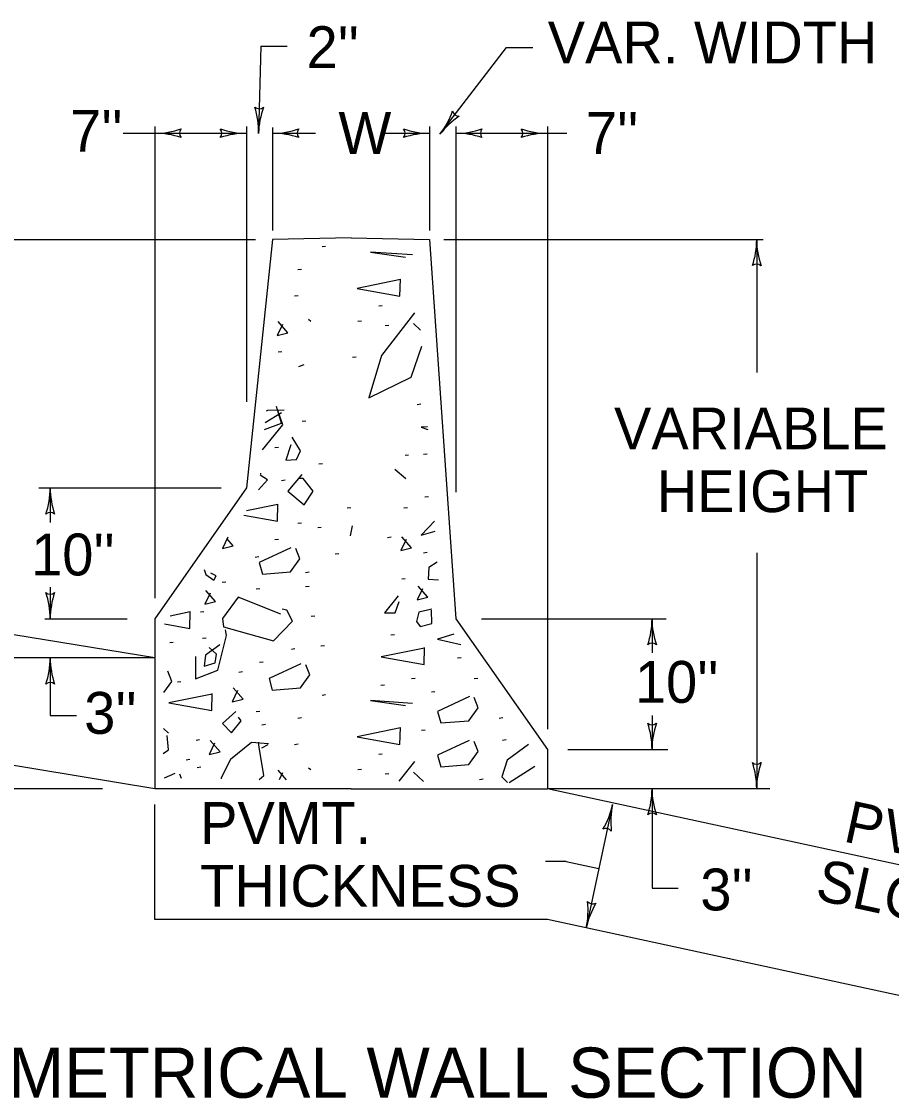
# Model space of a CAD drawing. Extents: x 1000 to 1036.3, y 1000 to 1022.
# Drawn here: x 1026.25 to 1030.41, y 1005.48 to 1010.63 of the extents above; entities that cross this region are included whole.
import ezdxf

# ---------------------------------------------------------------- set-up
doc = ezdxf.new("R2010")
doc.units = 0
doc.layers.add('Level 1', color=7, linetype='Continuous')

msp = doc.modelspace()

# ---------------------------------------------------------------- linework, layer by layer
at = {"layer": 'Level 1'}
for p, q in [((1027.396, 1010.509), (1027.3844, 1010.092)), ((1027.396, 1010.509), (1027.3844, 1010.092)), ((1027.396, 1010.509), (1027.521, 1010.509)), ((1027.396, 1010.509), (1027.521, 1010.509)), ((1028.2513, 1010.0873), (1028.5699, 1010.503)), ((1028.5699, 1010.503), (1028.6949, 1010.503)), ((1028.5699, 1010.503), (1028.6949, 1010.503)), ((1026.7378, 1010.0923), (1027.3269, 1010.0923)), ((1026.7378, 1010.0923), (1027.3269, 1010.0923)), ((1026.8894, 1010.1249), (1026.8894, 1007.8694)), ((1026.8894, 1010.1249), (1026.8894, 1007.8694)), ((1027.3269, 1010.1249), (1027.3269, 1008.8083)), ((1027.3269, 1010.1249), (1027.3269, 1008.8083)), ((1027.4519, 1010.1202), (1027.4519, 1009.6283)), ((1027.4519, 1010.1202), (1027.4519, 1009.6283)), ((1027.4519, 1010.0923), (1027.6562, 1010.0923)), ((1027.4519, 1010.0923), (1027.6562, 1010.0923)), ((1027.9888, 1010.0923), (1028.2019, 1010.0923)), ((1027.9888, 1010.0923), (1028.2019, 1010.0923)), ((1028.2019, 1010.1249), (1028.2019, 1009.6283)), ((1028.2019, 1010.1249), (1028.2019, 1009.6283)), ((1028.3269, 1010.1249), (1028.3269, 1008.3773)), ((1028.3269, 1010.1249), (1028.3269, 1008.3773)), ((1028.3269, 1010.0923), (1028.858, 1010.0923)), ((1028.3269, 1010.0923), (1028.858, 1010.0923)), ((1028.7644, 1010.1249), (1028.7644, 1007.2444)), ((1028.7644, 1010.1249), (1028.7644, 1007.2444)), ((1025.836, 1009.5844), (1027.3703, 1009.5844)), ((1025.836, 1009.5844), (1027.3703, 1009.5844)), ((1027.4519, 1009.5844), (1027.3269, 1008.3969)), ((1027.4519, 1009.5844), (1027.3269, 1008.3969)), ((1027.8269, 1009.5923), (1027.4519, 1009.5844)), ((1027.8269, 1009.5923), (1027.4519, 1009.5844)), ((1027.8269, 1009.5923), (1028.2019, 1009.5844)), ((1027.8269, 1009.5923), (1028.2019, 1009.5844)), ((1028.2019, 1009.5844), (1028.3269, 1007.7719)), ((1028.2019, 1009.5844), (1028.3269, 1007.7719)), ((1028.2699, 1009.5844), (1029.7949, 1009.5844)), ((1028.2699, 1009.5844), (1029.7949, 1009.5844)), ((1029.7644, 1009.5844), (1029.7644, 1008.9488)), ((1029.7644, 1009.5844), (1029.7644, 1008.9488)), ((1026.3349, 1008.3969), (1027.2064, 1008.3969)), ((1026.3349, 1008.3969), (1027.2064, 1008.3969)), ((1026.3894, 1008.3969), (1026.3894, 1008.2319)), ((1026.3894, 1008.3969), (1026.3894, 1008.2319)), ((1027.3269, 1008.3969), (1026.8894, 1007.7719)), ((1027.3269, 1008.3969), (1026.8894, 1007.7719)), ((1029.7644, 1008.0867), (1029.7644, 1006.9594)), ((1029.7644, 1008.0867), (1029.7644, 1006.9594)), ((1026.3894, 1007.9227), (1026.3894, 1007.7719)), ((1026.3894, 1007.9227), (1026.3894, 1007.7719)), ((1026.8894, 1007.5845), (1025.9671, 1007.7359)), ((1026.363, 1007.7719), (1026.7566, 1007.7719)), ((1026.363, 1007.7719), (1026.7566, 1007.7719)), ((1026.8894, 1007.7719), (1026.8894, 1007.5844)), ((1026.8894, 1007.7719), (1026.8894, 1007.5844)), ((1028.3269, 1007.7719), (1028.7644, 1007.1469)), ((1028.3269, 1007.7719), (1028.7644, 1007.1469)), ((1028.4504, 1007.7719), (1029.3313, 1007.7719)), ((1028.4504, 1007.7719), (1029.3313, 1007.7719)), ((1029.2644, 1007.7719), (1029.2644, 1007.6088)), ((1029.2644, 1007.7719), (1029.2644, 1007.6088)), ((1026.8894, 1007.5844), (1025.823, 1007.5844)), ((1026.3894, 1007.5844), (1026.3894, 1007.3089)), ((1026.3894, 1007.5844), (1026.3894, 1007.3089)), ((1026.3894, 1007.5844), (1026.3894, 1007.3089)), ((1026.3894, 1007.5844), (1026.3894, 1007.3089)), ((1026.8894, 1007.5844), (1026.8894, 1006.9594)), ((1026.8894, 1007.5844), (1026.8894, 1006.9594)), ((1026.8894, 1006.9595), (1023.9098, 1007.4486)), ((1026.3894, 1007.3089), (1026.5144, 1007.3089)), ((1026.3894, 1007.3089), (1026.5144, 1007.3089)), ((1026.3894, 1007.3089), (1026.5144, 1007.3089)), ((1026.3894, 1007.3089), (1026.5144, 1007.3089)), ((1029.2644, 1007.3089), (1029.2644, 1007.1469)), ((1029.2644, 1007.3089), (1029.2644, 1007.1469)), ((1028.7644, 1007.1469), (1028.7644, 1006.9594)), ((1028.7644, 1007.1469), (1028.7644, 1006.9594)), ((1028.8627, 1007.1469), (1029.3406, 1007.1469)), ((1028.8627, 1007.1469), (1029.3406, 1007.1469)), ((1026.6394, 1006.9595), (1025.823, 1006.9595)), ((1027.8269, 1006.9594), (1026.8894, 1006.9594)), ((1027.8269, 1006.9594), (1026.8894, 1006.9594)), ((1027.8269, 1006.9594), (1028.7644, 1006.9594)), ((1027.8269, 1006.9594), (1028.7644, 1006.9594)), ((1031.1889, 1006.4345), (1028.7644, 1006.9595)), ((1029.8269, 1006.9594), (1028.7644, 1006.9594)), ((1029.2644, 1006.9594), (1029.2644, 1006.4833)), ((1029.2644, 1006.9594), (1029.2644, 1006.7279)), ((1026.8894, 1006.3344), (1026.8894, 1006.8835)), ((1029.0758, 1006.8833), (1028.9501, 1006.2943)), ((1028.8534, 1006.6113), (1028.7553, 1006.6113)), ((1028.8534, 1006.6113), (1029.0106, 1006.5777)), ((1029.2644, 1006.4833), (1029.3894, 1006.4833)), ((1028.7644, 1006.3344), (1026.8894, 1006.3344)), ((1031.0812, 1005.8329), (1028.7644, 1006.3345))]:
    msp.add_line(p, q, dxfattribs=at)
for points in [[(1027.705, 1009.5509), (1027.6879, 1009.5488)], [(1028.1206, 1009.5109), (1027.92, 1009.5238), (1028.0864, 1009.5003)], [(1027.5898, 1009.4409), (1027.5728, 1009.4388)], [(1028.0624, 1009.3933), (1027.8554, 1009.3506), (1028.0603, 1009.3143), (1028.0624, 1009.3954)], [(1027.5741, 1009.3153), (1027.557, 1009.3132)], [(1027.9758, 1009.2682), (1027.9588, 1009.266)], [(1028.1291, 1009.2336), (1027.9712, 1009.0308)], [(1027.4995, 1009.179), (1027.4739, 1009.1257), (1027.5252, 1009.1384), (1027.4782, 1009.1918)], [(1027.6346, 1009.193), (1027.6239, 1009.2015)], [(1027.8764, 1009.1948), (1027.8593, 1009.1928)], [(1028.0073, 1009.1739), (1027.9902, 1009.1718)], [(1028.1588, 1009.1508), (1028.1248, 1009.1823)], [(1028.1142, 1008.9263), (1028.1643, 1009.0751)], [(1027.4956, 1009.0483), (1027.4785, 1009.0461)], [(1027.8502, 1009.0221), (1027.8331, 1009.0199)], [(1027.9712, 1009.0308), (1027.9114, 1008.8282)], [(1027.6005, 1008.986), (1027.5748, 1008.9753)], [(1027.9114, 1008.8282), (1028.1142, 1008.9263)], [(1027.4938, 1008.7564), (1027.4154, 1008.708)], [(1027.4277, 1008.7671), (1027.4208, 1008.7644)], [(1027.5066, 1008.7693), (1027.4277, 1008.7671)], [(1027.4938, 1008.7073), (1027.4703, 1008.7863)], [(1027.5002, 1008.6988), (1027.4746, 1008.7714)], [(1028.1591, 1008.7969), (1028.142, 1008.7948)], [(1027.4124, 1008.677), (1027.4938, 1008.7073)], [(1027.6108, 1008.7163), (1027.5937, 1008.7142)], [(1027.4031, 1008.5788), (1027.5002, 1008.6988)], [(1028.192, 1008.6894), (1028.1611, 1008.6882)], [(1028.1611, 1008.6882), (1028.193, 1008.676)], [(1027.5386, 1008.6028), (1027.5151, 1008.5303), (1027.5663, 1008.5324), (1027.5855, 1008.5751), (1027.545, 1008.6391)], [(1027.4799, 1008.5906), (1027.4628, 1008.5885)], [(1028.1015, 1008.554), (1028.0844, 1008.5518)], [(1028.1905, 1008.5592), (1028.1734, 1008.5571)], [(1027.6893, 1008.5121), (1027.6723, 1008.5099)], [(1027.4277, 1008.4364), (1027.3915, 1008.4581)], [(1027.3978, 1008.4641), (1027.3921, 1008.4643)], [(1027.5919, 1008.462), (1027.5237, 1008.3809), (1027.6026, 1008.3169), (1027.6453, 1008.3809), (1027.5983, 1008.4428), (1027.5748, 1008.4428)], [(1028.0886, 1008.4407), (1028.0353, 1008.4854)], [(1027.3847, 1008.3872), (1027.4277, 1008.4364)], [(1027.5113, 1008.4335), (1027.4943, 1008.4314)], [(1028.1958, 1008.355), (1028.1787, 1008.3528)], [(1027.4774, 1008.3178), (1027.3276, 1008.2868)], [(1027.4753, 1008.2388), (1027.4774, 1008.3199)], [(1027.8254, 1008.3027), (1027.8083, 1008.3005)], [(1028.0963, 1008.3027), (1028.0792, 1008.3005)], [(1027.3135, 1008.2675), (1027.4753, 1008.2388)], [(1028.2244, 1008.2388), (1028.1611, 1008.1718)], [(1027.5898, 1008.2293), (1027.5728, 1008.2273)], [(1027.6841, 1008.2084), (1027.667, 1008.2063)], [(1027.8245, 1008.1675), (1027.8331, 1008.2166)], [(1028.1611, 1008.1718), (1028.2279, 1008.1906)], [(1027.2378, 1008.1611), (1027.2121, 1008.1078)], [(1027.2633, 1008.1206), (1027.2323, 1008.156)], [(1027.4799, 1008.1508), (1027.4628, 1008.1487)], [(1028.0178, 1008.1613), (1028.0007, 1008.1592)], [(1028.0898, 1008.1507), (1028.0642, 1008.0973), (1028.1153, 1008.1101), (1028.0684, 1008.1634)], [(1027.2121, 1008.1078), (1027.2633, 1008.1206)], [(1027.5395, 1008.1114), (1027.388, 1008.041), (1027.4029, 1007.9856), (1027.5374, 1007.9963), (1027.5822, 1008.0581), (1027.563, 1008.1072)], [(1027.7678, 1008.0828), (1027.7508, 1008.0806)], [(1028.1905, 1008.088), (1028.1734, 1008.0858)], [(1027.3857, 1008.067), (1027.3686, 1008.0649)], [(1028.2386, 1008.0421), (1028.1974, 1008.016)], [(1027.1243, 1008.0078), (1027.1332, 1007.984)], [(1027.1332, 1007.984), (1027.1716, 1007.9563)], [(1027.1823, 1007.9776), (1027.1567, 1007.9904)], [(1027.6265, 1007.9938), (1027.6094, 1007.9916)], [(1028.1974, 1008.016), (1028.1953, 1007.9606)], [(1027.1716, 1007.9563), (1027.1823, 1007.9776)], [(1027.2286, 1007.9466), (1027.2115, 1007.9445)], [(1028.0858, 1007.9623), (1028.0688, 1007.9602)], [(1028.1683, 1007.915), (1028.1427, 1007.8617), (1028.1939, 1007.8745), (1028.1469, 1007.9278)], [(1028.1953, 1007.9606), (1028.2447, 1007.9578)], [(1027.1539, 1007.8941), (1027.1283, 1007.8408), (1027.1796, 1007.8536), (1027.1326, 1007.9069)], [(1027.3908, 1007.9152), (1027.3738, 1007.9131)], [(1027.6265, 1007.9257), (1027.6094, 1007.9235)], [(1028.0523, 1007.8816), (1027.9862, 1007.8005), (1028.0373, 1007.8005), (1028.0566, 1007.8538)], [(1027.4917, 1007.7941), (1027.2868, 1007.8752), (1027.2121, 1007.7728), (1027.2164, 1007.7323), (1027.4553, 1007.6661), (1027.5471, 1007.76), (1027.5194, 1007.8133), (1027.4981, 1007.8176)], [(1027.0585, 1007.8047), (1026.962, 1007.7848)], [(1027.0564, 1007.7258), (1027.0585, 1007.8068)], [(1027.1238, 1007.8053), (1027.1068, 1007.8031)], [(1027.6527, 1007.7843), (1027.6356, 1007.7822)], [(1028.2123, 1007.8176), (1028.1504, 1007.8027), (1028.1398, 1007.7578), (1028.1568, 1007.7343), (1028.2123, 1007.7493), (1028.2102, 1007.8133)], [(1026.9358, 1007.7472), (1027.0564, 1007.7258)], [(1027.0841, 1007.5914), (1027.0841, 1007.4848), (1027.1908, 1007.5253), (1027.2313, 1007.6917), (1027.2271, 1007.7194)], [(1027.1343, 1007.6796), (1027.1173, 1007.6774)], [(1028.0334, 1007.6953), (1028.0163, 1007.6932)], [(1028.3183, 1007.6983), (1028.2401, 1007.6746)], [(1028.2401, 1007.6746), (1028.3513, 1007.6492)], [(1026.9773, 1007.6587), (1026.9602, 1007.6565)], [(1027.1993, 1007.6469), (1027.131, 1007.5978), (1027.1247, 1007.5445), (1027.178, 1007.5615), (1027.1844, 1007.6021), (1027.1481, 1007.6341)], [(1027.5584, 1007.6273), (1027.5413, 1007.6251)], [(1027.6998, 1007.6429), (1027.6827, 1007.6408)], [(1028.1776, 1007.6319), (1027.9706, 1007.5892), (1028.1754, 1007.5529), (1028.1776, 1007.634)], [(1028.3528, 1007.5853), (1028.3358, 1007.5832)], [(1026.9696, 1007.4717), (1026.9504, 1007.5208)], [(1027.3071, 1007.5173), (1027.29, 1007.5152)], [(1027.4066, 1007.5644), (1027.3895, 1007.5623)], [(1027.5867, 1007.5564), (1027.4352, 1007.486), (1027.4501, 1007.4306), (1027.5845, 1007.4413), (1027.6293, 1007.5031), (1027.6101, 1007.5522)], [(1026.9318, 1007.4197), (1026.9696, 1007.4717)], [(1027.0139, 1007.4702), (1026.9968, 1007.468)], [(1028.1329, 1007.4858), (1028.1158, 1007.4838)], [(1028.4314, 1007.4858), (1028.4143, 1007.4838)], [(1027.1633, 1007.412), (1026.9563, 1007.3693), (1027.1611, 1007.333), (1027.1633, 1007.4141)], [(1027.2848, 1007.4281), (1027.2593, 1007.3748), (1027.3104, 1007.3876), (1027.2635, 1007.4409)], [(1027.9863, 1007.4544), (1027.9693, 1007.4523)], [(1028.2272, 1007.423), (1028.2101, 1007.4209)], [(1027.705, 1007.4073), (1027.6879, 1007.4052)], [(1028.1206, 1007.3673), (1027.92, 1007.3802), (1028.0864, 1007.3567)], [(1028.3916, 1007.3993), (1028.2401, 1007.3289), (1028.255, 1007.2735), (1028.3894, 1007.2842), (1028.4343, 1007.346), (1028.415, 1007.3951)], [(1027.2762, 1007.3289), (1027.2121, 1007.2713), (1027.2548, 1007.2265), (1027.3018, 1007.2842), (1027.2889, 1007.3012)], [(1027.3908, 1007.3288), (1027.3738, 1007.3267)], [(1027.4171, 1007.2659), (1027.4, 1007.2638)], [(1027.5898, 1007.2973), (1027.5728, 1007.2953)], [(1028.5518, 1007.2973), (1028.5348, 1007.2953)], [(1026.9539, 1007.2244), (1026.9298, 1007.2469)], [(1026.9539, 1007.1454), (1026.9475, 1007.2138)], [(1028.0624, 1007.2497), (1027.8554, 1007.207), (1028.0603, 1007.1708), (1028.0624, 1007.2518)], [(1028.1801, 1007.2398), (1028.163, 1007.2377)], [(1027.1029, 1007.1927), (1027.0858, 1007.1905)], [(1027.1749, 1007.1768), (1027.1493, 1007.1234), (1027.2005, 1007.1363), (1027.1536, 1007.1896)], [(1027.3508, 1007.1796), (1027.2505, 1007.0985)], [(1027.4319, 1007.1732), (1027.3508, 1007.1796)], [(1027.3871, 1007.1583), (1027.3849, 1007.1818)], [(1027.4106, 1007.0217), (1027.3871, 1007.1583)], [(1027.3999, 1007.154), (1027.4298, 1007.1711)], [(1027.5741, 1007.1717), (1027.557, 1007.1696)], [(1028.3915, 1007.1899), (1028.24, 1007.1195), (1028.255, 1007.064), (1028.3894, 1007.0747), (1028.4343, 1007.1366), (1028.415, 1007.1857)], [(1028.5675, 1007.1927), (1028.5504, 1007.1905)], [(1028.6735, 1007.1709), (1028.5729, 1007.0963)], [(1026.9283, 1007.128), (1026.9539, 1007.1454)], [(1027.9758, 1007.1246), (1027.9588, 1007.1224)], [(1027.0558, 1007.0984), (1027.0387, 1007.0963)], [(1027.1082, 1007.0618), (1027.0911, 1007.0596)], [(1027.2505, 1007.0985), (1027.2058, 1007.011)], [(1027.6346, 1007.0494), (1027.6239, 1007.0579)], [(1028.1291, 1007.09), (1028.0553, 1006.9953)], [(1028.5729, 1007.0963), (1028.5473, 1007.0153)], [(1028.5822, 1006.9887), (1028.705, 1007.0666)], [(1026.9845, 1007.0328), (1026.9342, 1007.0094)], [(1027.0159, 1007.0084), (1027.008, 1007.0286)], [(1027.2058, 1007.011), (1027.2064, 1007.006)], [(1027.3869, 1007.0038), (1027.4106, 1007.0217)], [(1027.5188, 1007.0021), (1027.4782, 1007.0482)], [(1027.4995, 1007.0354), (1027.4838, 1007.0025)], [(1027.8764, 1007.0513), (1027.8593, 1007.0492)], [(1028.0073, 1007.0303), (1027.9902, 1007.0282)], [(1028.1733, 1006.9938), (1028.1248, 1007.0388)], [(1028.4576, 1007.0042), (1028.4405, 1007.002)], [(1028.5473, 1007.0153), (1028.5738, 1006.9888)]]:
    msp.add_lwpolyline(points, dxfattribs=at)
for centre, radius, start, end in [((1027.3886, 1010.2405), 0.0312, 227.1835, 309.3002), ((1026.994, 1010.1029), 0.3906, 358.4089, 17.0776), ((1027.3886, 1010.2405), 0.0312, 227.1835, 309.3002), ((1026.994, 1010.1029), 0.3906, 358.4089, 17.0776), ((1027.7749, 1010.0812), 0.3906, 159.756, 178.4027), ((1027.7749, 1010.0812), 0.3906, 159.756, 178.4027), ((1027.941, 1010.3252), 0.3909, 322.5248, 341.1936), ((1028.3418, 1010.2053), 0.0313, 191.2994, 273.4161), ((1028.5615, 1009.8495), 0.3909, 123.8719, 142.5187), ((1026.8895, 1010.4829), 0.3906, 269.9878, 270), ((1026.8895, 1010.4829), 0.3906, 269.9878, 270), ((1026.8895, 1010.4829), 0.3906, 270, 288.6688), ((1026.8895, 1010.4829), 0.3906, 270, 288.6688), ((1026.8895, 1009.7016), 0.3906, 71.3472, 89.9939), ((1026.8895, 1009.7016), 0.3906, 71.3472, 89.9939), ((1027.038, 1010.0922), 0.0312, 138.7746, 220.8913), ((1027.038, 1010.0922), 0.0312, 138.7746, 220.8913), ((1027.1784, 1010.0923), 0.0312, 318.7746, 40.8913), ((1027.1784, 1010.0923), 0.0312, 318.7746, 40.8913), ((1027.327, 1009.7016), 0.3906, 90, 108.6688), ((1027.327, 1009.7016), 0.3906, 90, 108.6688), ((1027.327, 1010.4829), 0.3906, 251.3472, 269.9939), ((1027.327, 1010.4829), 0.3906, 251.3472, 269.9939), ((1027.327, 1009.7016), 0.3906, 89.9878, 90), ((1027.327, 1009.7016), 0.3906, 89.9878, 90), ((1026.994, 1010.1029), 0.3906, 358.3966, 358.4089), ((1026.994, 1010.1029), 0.3906, 358.3966, 358.4089), ((1027.452, 1010.4829), 0.3906, 269.9878, 270), ((1027.452, 1010.4829), 0.3906, 269.9878, 270), ((1027.452, 1010.4829), 0.3906, 270, 288.6688), ((1027.452, 1010.4829), 0.3906, 270, 288.6688), ((1027.452, 1009.7016), 0.3906, 71.3472, 89.9939), ((1027.452, 1009.7016), 0.3906, 71.3472, 89.9939), ((1027.6005, 1010.0922), 0.0312, 138.7746, 220.8913), ((1027.6005, 1010.0922), 0.0312, 138.7746, 220.8913), ((1028.0534, 1010.0923), 0.0312, 318.7746, 40.8913), ((1028.0534, 1010.0923), 0.0312, 318.7746, 40.8913), ((1028.202, 1009.7016), 0.3906, 90, 108.6688), ((1028.202, 1009.7016), 0.3906, 90, 108.6688), ((1028.202, 1010.4829), 0.3906, 251.3472, 269.9939), ((1028.202, 1010.4829), 0.3906, 251.3472, 269.9939), ((1028.202, 1009.7016), 0.3906, 89.9878, 90), ((1028.202, 1009.7016), 0.3906, 89.9878, 90), ((1028.327, 1010.4829), 0.3906, 269.9878, 270), ((1028.327, 1010.4829), 0.3906, 269.9878, 270), ((1028.327, 1010.4829), 0.3906, 270, 288.6688), ((1028.327, 1010.4829), 0.3906, 270, 288.6688), ((1028.327, 1009.7016), 0.3906, 71.3472, 89.9939), ((1028.327, 1009.7016), 0.3906, 71.3472, 89.9939), ((1028.4755, 1010.0922), 0.0312, 138.7746, 220.8913), ((1028.4755, 1010.0922), 0.0312, 138.7746, 220.8913), ((1028.6159, 1010.0923), 0.0312, 318.7746, 40.8913), ((1028.6159, 1010.0923), 0.0312, 318.7746, 40.8913), ((1028.7645, 1009.7016), 0.3906, 90, 108.6688), ((1028.7645, 1009.7016), 0.3906, 90, 108.6688), ((1028.7645, 1010.4829), 0.3906, 251.3472, 269.9939), ((1028.7645, 1010.4829), 0.3906, 251.3472, 269.9939), ((1028.7645, 1009.7016), 0.3906, 89.9878, 90), ((1028.7645, 1009.7016), 0.3906, 89.9878, 90), ((1027.941, 1010.3252), 0.3909, 322.5126, 322.5248), ((1029.3738, 1009.5844), 0.3906, 341.3472, 359.9939), ((1029.3738, 1009.5844), 0.3906, 341.3472, 359.9939), ((1030.1551, 1009.5844), 0.3906, 179.9878, 180), ((1030.1551, 1009.5844), 0.3906, 179.9878, 180), ((1030.1551, 1009.5844), 0.3906, 180, 198.6688), ((1030.1551, 1009.5844), 0.3906, 180, 198.6688), ((1029.7644, 1009.4359), 0.0312, 48.7746, 130.8913), ((1029.7644, 1009.4359), 0.0312, 48.7746, 130.8913), ((1025.9988, 1008.3969), 0.3906, 341.3472, 359.9939), ((1025.9988, 1008.3969), 0.3906, 341.3472, 359.9939), ((1026.7801, 1008.3969), 0.3906, 179.9878, 180), ((1026.7801, 1008.3969), 0.3906, 179.9878, 180), ((1026.7801, 1008.3969), 0.3906, 180, 198.6688), ((1026.7801, 1008.3969), 0.3906, 180, 198.6688), ((1026.3894, 1008.2484), 0.0312, 48.7746, 130.8913), ((1026.3894, 1008.2484), 0.0312, 48.7746, 130.8913), ((1026.3895, 1007.9205), 0.0312, 228.7746, 310.8913), ((1025.9988, 1007.7719), 0.3906, 0, 18.6688), ((1026.3895, 1007.9205), 0.0312, 228.7746, 310.8913), ((1025.9988, 1007.7719), 0.3906, 0, 18.6688), ((1026.7801, 1007.7719), 0.3906, 161.3472, 179.9939), ((1026.7801, 1007.7719), 0.3906, 161.3472, 179.9939), ((1025.9988, 1007.7719), 0.3906, 359.9878, 0), ((1025.9988, 1007.7719), 0.3906, 359.9878, 0), ((1028.8738, 1007.7719), 0.3906, 341.3472, 359.9939), ((1028.8738, 1007.7719), 0.3906, 341.3472, 359.9939), ((1029.6551, 1007.7719), 0.3906, 179.9878, 180), ((1029.6551, 1007.7719), 0.3906, 179.9878, 180), ((1029.6551, 1007.7719), 0.3906, 180, 198.6688), ((1029.6551, 1007.7719), 0.3906, 180, 198.6688), ((1029.2644, 1007.6234), 0.0312, 48.7746, 130.8913), ((1029.2644, 1007.6234), 0.0312, 48.7746, 130.8913), ((1025.9988, 1007.5844), 0.3906, 341.3472, 359.9939), ((1025.9988, 1007.5844), 0.3906, 341.3472, 359.9939), ((1025.9989, 1007.5844), 0.3906, 341.3472, 359.9939), ((1025.9989, 1007.5844), 0.3906, 341.3472, 359.9939), ((1026.7801, 1007.5844), 0.3906, 179.9878, 180), ((1026.7801, 1007.5844), 0.3906, 179.9878, 180), ((1026.7801, 1007.5844), 0.3906, 179.9878, 180), ((1026.7801, 1007.5844), 0.3906, 179.9878, 180), ((1026.7801, 1007.5844), 0.3906, 180, 198.6688), ((1026.7801, 1007.5844), 0.3906, 180, 198.6688), ((1026.7801, 1007.5844), 0.3906, 180, 198.6688), ((1026.7801, 1007.5844), 0.3906, 180, 198.6688), ((1026.3894, 1007.4359), 0.0312, 48.7746, 130.8913), ((1026.3894, 1007.4359), 0.0312, 48.7746, 130.8913), ((1026.3894, 1007.4359), 0.0312, 48.7746, 130.8913), ((1026.3894, 1007.4359), 0.0312, 48.7746, 130.8913), ((1029.2645, 1007.2955), 0.0312, 228.7746, 310.8913), ((1028.8738, 1007.1469), 0.3906, 0, 18.6688), ((1029.2645, 1007.2955), 0.0312, 228.7746, 310.8913), ((1028.8738, 1007.1469), 0.3906, 0, 18.6688), ((1029.6551, 1007.1469), 0.3906, 161.3472, 179.9939), ((1029.6551, 1007.1469), 0.3906, 161.3472, 179.9939), ((1028.8738, 1007.1469), 0.3906, 359.9878, 0), ((1028.8738, 1007.1469), 0.3906, 359.9878, 0), ((1029.7645, 1007.108), 0.0312, 228.7746, 310.8913), ((1029.3738, 1006.9594), 0.3906, 0, 18.6688), ((1029.7645, 1007.108), 0.0312, 228.7746, 310.8913), ((1029.3738, 1006.9594), 0.3906, 0, 18.6688), ((1030.1551, 1006.9594), 0.3906, 161.3472, 179.9939), ((1030.1551, 1006.9594), 0.3906, 161.3472, 179.9939), ((1028.8739, 1006.9594), 0.3906, 341.3472, 359.9939), ((1028.8739, 1006.9594), 0.3906, 341.3472, 359.9939), ((1029.6551, 1006.9594), 0.3906, 179.9878, 180), ((1029.6551, 1006.9594), 0.3906, 179.9878, 180), ((1029.6551, 1006.9594), 0.3906, 180, 198.6688), ((1029.6551, 1006.9594), 0.3906, 180, 198.6688), ((1029.3738, 1006.9594), 0.3906, 359.9878, 0), ((1029.3738, 1006.9594), 0.3906, 359.9878, 0), ((1028.6939, 1006.9648), 0.3906, 329.2976, 347.9443), ((1028.6939, 1006.9648), 0.3906, 329.2976, 347.9443), ((1029.4579, 1006.8017), 0.3906, 167.9504, 186.6192), ((1029.4579, 1006.8017), 0.3906, 167.9504, 186.6192), ((1029.4579, 1006.8017), 0.3906, 167.9382, 167.9504), ((1029.4579, 1006.8017), 0.3906, 167.9382, 167.9504), ((1029.2644, 1006.8109), 0.0312, 48.7746, 130.8913), ((1029.2644, 1006.8109), 0.0312, 48.7746, 130.8913), ((1029.0449, 1006.738), 0.0312, 36.725, 118.8417), ((1029.0449, 1006.738), 0.0312, 36.725, 118.8417), ((1028.5682, 1006.3758), 0.3906, 347.9504, 6.6192), ((1029.3322, 1006.2127), 0.3906, 149.2976, 167.9443), ((1028.9812, 1006.4395), 0.0312, 216.725, 298.8417), ((1028.5682, 1006.3758), 0.3906, 347.9382, 347.9504)]:
    msp.add_arc(centre, radius, start, end, dxfattribs=at)

# ---------------------------------------------------------------- texts
for s, height, p in [("2''", 0.2, (1027.614, 1010.404)), ('VAR. WIDTH', 0.2, (1028.766, 1010.4264)), ("7''", 0.2, (1026.4845, 1010.0039)), ('W', 0.2, (1027.7663, 1009.9936)), ('W', 0.2, (1027.7663, 1009.9936)), ("7''", 0.2, (1028.9484, 1009.9937)), ('VARIABLE', 0.2, (1029.0828, 1008.5812)), ('HEIGHT', 0.2, (1029.2868, 1008.2812)), ("10''", 0.2, (1026.2981, 1007.9789)), ("10''", 0.2, (1029.1826, 1007.3698)), ("3''", 0.2, (1026.5517, 1007.2217)), ("3''", 0.2, (1026.5518, 1007.2218)), ('PVMT.', 0.2, (1027.1057, 1006.6953)), ('THICKNESS', 0.2, (1027.1057, 1006.3953)), ("3''", 0.2, (1029.495, 1006.3776)), ('ASYMMETRICAL WALL SECTION', 0.24, (1025.2787, 1005.4821))]:
    msp.add_text(s, height=height, dxfattribs=at).set_placement(p)
for s, p in [('PVMT', (1030.1728, 1006.7085)), ('SLOPE', (1030.0378, 1006.4308))]:
    msp.add_text(s, height=0.2, rotation=347.7831, dxfattribs=at).set_placement(p)

doc.saveas('drawing.dxf')
